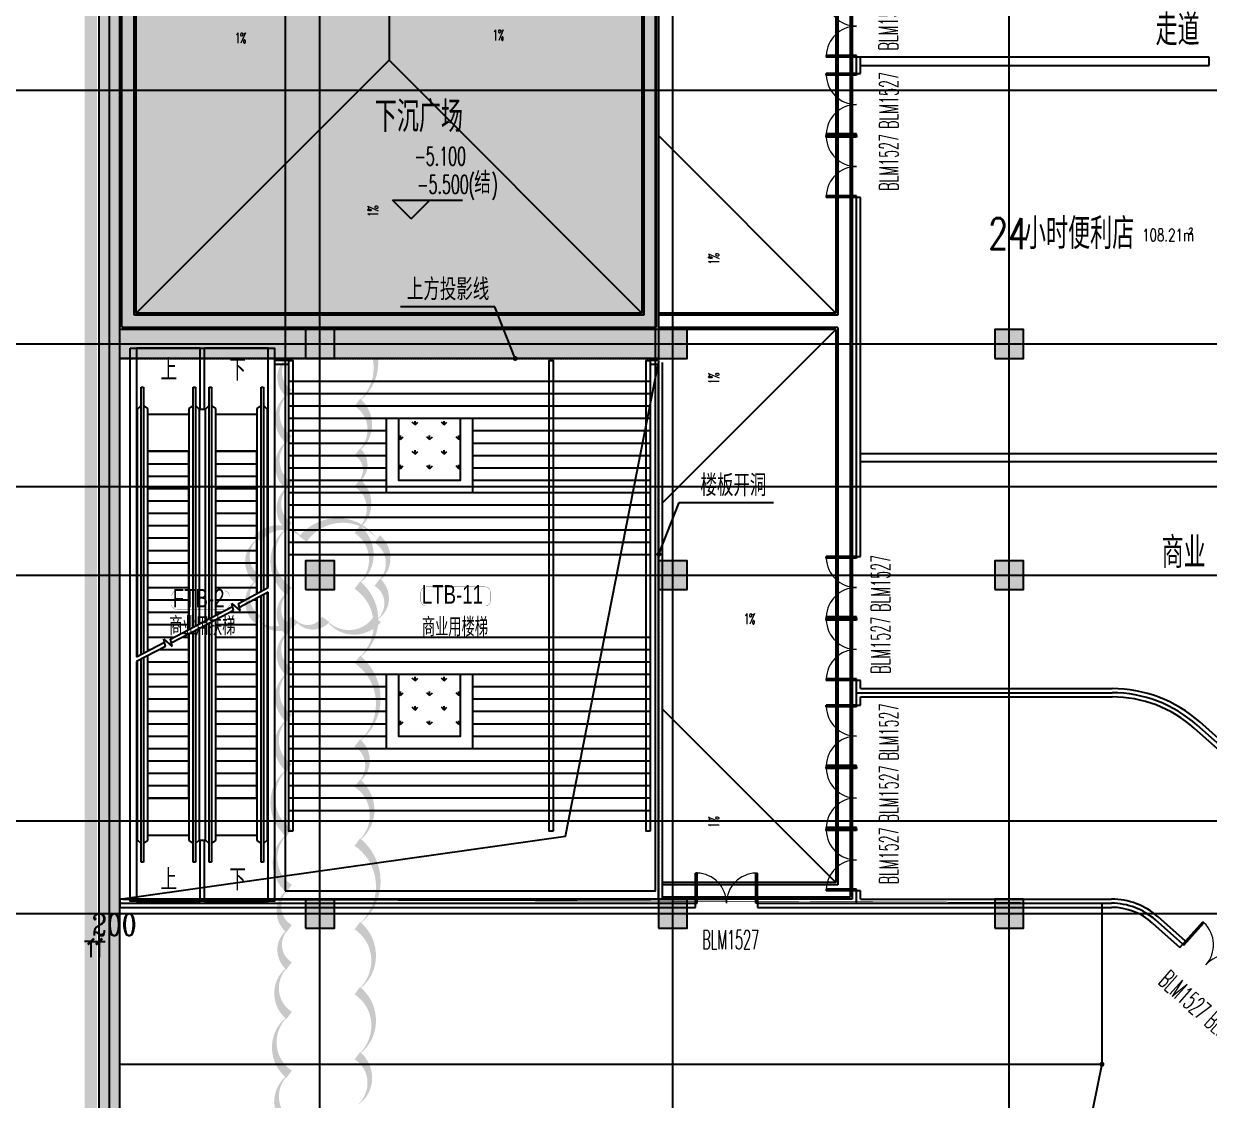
# Model space of a CAD drawing. Extents: x -12047294 to -5625356, y -1456591 to -622873.
# Drawn here: x -6088164 to -6059436, y -728247 to -702164 of the extents above; entities that cross this region are included whole.
import ezdxf
from ezdxf.xclip import XClip

# ---------------------------------------------------------------- set-up
doc = ezdxf.new("R2010")
doc.units = 0
doc.header["$LTSCALE"] = 10
doc.header["$MEASUREMENT"] = 0
doc.header["$XCLIPFRAME"] = 2
for name, pattern in [('__DASH', [0.35, 0.25, -0.1]), ('DASH', [0.35, 0.25, -0.1]), ('DASHDOT', [1, 0.5, -0.25, 0, -0.25]), ('DOTE', [2.4200000000000004, 2, -0.2, 0.02, -0.2])]:
    doc.linetypes.add(name, pattern=pattern)
for name, color, linetype in [('A-COLUMN', 10, 'Continuous'), ('A-DIM1', 104, 'Continuous'), ('A-DIMELVE', 3, 'Continuous'), ('A-DIMLEAD', 130, 'Continuous'), ('A-DOORWIN', 151, 'Continuous'), ('A-Hatch-降板', 251, 'Continuous'), ('A-LINE', 4, 'Continuous'), ('A-STAIRS', 150, 'Continuous'), ('A-stru-conc', 1, 'Continuous'), ('A-TEXTDOOR', 181, 'Continuous'), ('A-TextNum', 211, 'Continuous'), ('A-TextRoom', 7, 'Continuous'), ('A-TEXTROOM-AREA', 33, 'Continuous'), ('A-TEXTROOM-报建', 210, 'Continuous'), ('A-TK', 7, 'Continuous'), ('A-WALL', 2, 'Continuous'), ('A-降板', 8, 'Continuous'), ('A-集水井', 191, 'Continuous'), ('A用地红线', 10, 'Continuous'), ('CURTWALL', 4, 'Continuous'), ('DIM_SYMB', 3, 'Continuous'), ('DOTE', 9, 'DOTE'), ('la-m-种植-草-填充', 108, 'Continuous'), ('PUB_HATCH', 252, 'Continuous'), ('PUB_TEXT', 7, 'Continuous'), ('STAIR', 5, 'Continuous')]:
    doc.layers.add(name, color=color, linetype=linetype)
doc.layers.add('A-本次修改', color=6, linetype='Continuous', plot=False)
doc.styles.add('_TCH_DIM', font='tjromans.shx', dxfattribs={"width": 0.8, "bigfont": 'tjhztxt.shx'})
doc.styles.add('_TCH_SPACE', font='tjromans.shx', dxfattribs={"height": 5, "bigfont": 'tjhztxt.shx'})
doc.styles.add('_TCH_WINDOW', font='tjromans.shx', dxfattribs={"width": 0.7, "height": 3.5, "bigfont": 'tjhztxt.shx'})
doc.styles.add('DIM_FONT', font='romanc.shx', dxfattribs={"width": 0.8, "bigfont": 'hztxt.shx'})
doc.styles.add('房间功能', font='tjromand.shx', dxfattribs={"width": 0.75, "bigfont": 'tjhts.shx'})
doc.styles.add('注解汉字', font='tjromans.shx', dxfattribs={"width": 0.75, "bigfont": 'tjhztxt.shx'})
doc.dimstyles.new('_TCH_ARCH&&150', dxfattribs={"dimscale": 1.5, "dimtxt": 350, "dimasz": 100, "dimexe": 250, "dimexo": 50, "dimgap": 100, "dimtad": 1, "dimdec": 0, "dimzin": 0, "dimdsep": 46, "dimtxsty": 'DIM_FONT', "dimblk": 'ARCHTICK', "dimcen": 0.09, "dimclrt": 7, "dimazin": 2, "dimtfac": 1, "dimtdec": 0, "dimtix": 1, "dimtmove": 2, "dimatfit": 3, "dimfxl": 10.5, "dimfxlon": 1, "dimtolj": 1, "dimtzin": 0, "dimarcsym": 0})

# ---------------------------------------------------------------- blocks, each defined once
blk = doc.blocks.new('fdsfasd4#$$$')
at = {"layer": 'PUB_HATCH'}
blk.add_hatch(color=256, dxfattribs=at).paths.add_polyline_path([(10115557.06041041, -2149009.000642065), (10116057.06041041, -2149009.000482576), (10116057.04392234, -2096708.912517304), (10115557.04376287, -2096208.912457585)])
at = {"layer": 'A-COLUMN'}
for p, q in [((10115557.06041041, -2149009.000642065), (10115557.04376287, -2096208.912457585)), ((10116057.06041041, -2149009.000482576), (10116057.04392234, -2096708.912517304))]:
    blk.add_line(p, q, dxfattribs=at)
blk = doc.blocks.new('A$C411560B3')
at = {"layer": 'la-m-种植-草-填充'}
h = blk.add_hatch(dxfattribs=at)
h.set_pattern_fill('GRASS', color=256, scale=499.9999999999998, angle=14.46969607888406)
h.set_pattern_definition([(90, (-144995.1926163509, 101641.1704579666), (-353.5533904999999, 353.5533905), [93.75, -613.3567814999999]), (45.00000000000002, (-144995.1926163509, 101641.1704579666), (-353.5533905932737, 353.5533905932738), [93.74999999999987, -406.2499999999995]), (134.9999999999999, (-144995.1926163509, 101641.1704579666), (-353.5533905932738, -353.5533905932737), [93.74999999999993, -406.2499999999996])])
h.paths.add_polyline_path([(-22544.67340053618, 11650.14684354514), (-22544.67340056598, 10150.14684353024), (-21044.67340055108, 10150.14684353769), (-21044.67340053618, 11650.14684354514)])
h = blk.add_hatch(dxfattribs=at)
h.set_pattern_fill('GRASS', color=256, scale=499.9999999999998, angle=14.46969607888406)
h.set_pattern_definition([(90, (-144995.1926163286, 95441.17045796663), (-353.5533904999999, 353.5533905), [93.75, -613.3567814999999]), (45.00000000000002, (-144995.1926163286, 95441.17045796663), (-353.5533905932737, 353.5533905932738), [93.74999999999987, -406.2499999999995]), (134.9999999999999, (-144995.1926163286, 95441.17045796663), (-353.5533905932738, -353.5533905932737), [93.74999999999993, -406.2499999999996])])
h.paths.add_polyline_path([(-22544.67340053618, 5450.146843530237), (-22544.67340052873, 3950.146843530238), (-21044.67340050638, 3950.14684356004), (-21044.67340052128, 5450.146843530237)])
at = {"layer": 'A-LINE'}
for points in [[(-25104.00000002142, 1650.1468435243), (-25203.99999999907, 1650.146843531751), (-25204.00000002142, 13050.14684353175), (-25104.00000003632, 13050.14684353175)], [(-18794.673400186, 1650.146843530238), (-18894.67340019345, 1650.146843522787), (-18894.6734002009, 13050.14684356004), (-18794.6734001711, 13050.14684352278)], [(-16444.67605517804, 1650.146843530587), (-16544.67605518549, 1650.146843523136), (-16544.67605519295, 13050.14684356039), (-16444.67605516314, 13050.14684352313)]]:
    blk.add_lwpolyline(points, close=True, dxfattribs=at)
for points in [[(-22844.67340056598, 11650.14684352279), (-22844.67340052873, 9850.146843537688), (-20744.67340050638, 9850.14684354514), (-20744.67340051383, 11650.14684356004)], [(-22544.67340053618, 11650.14684354514), (-22544.67340055108, 10150.14684353024), (-21044.67340055108, 10150.14684353769), (-21044.67340053618, 11650.14684354514)], [(-22844.67340052128, 5450.146843530237), (-22844.67340052128, 3650.146843522787), (-20744.67340046913, 3650.146843552589), (-20744.67340048403, 5450.146843545138)], [(-22544.67340048403, 5450.146843530237), (-22544.67340052128, 3950.146843530238), (-21044.67340050638, 3950.14684356004), (-21044.67340051383, 5450.146843522787)]]:
    blk.add_lwpolyline(points, dxfattribs=at)
at = {"layer": 'A-STAIRS'}
for p, q in [((-25204.00000001397, 12550.14684353175, 200.0000000000001), (-16444.67605522275, 12550.14684353024)), ((-25204.00000003632, 12250.1468435243, 200.0000000000001), (-16444.67605517804, 12250.14684355259)), ((-25203.99999996927, 11950.14684353175, 200.0000000000001), (-16444.67605517804, 11950.14684353768)), ((-25204.00000003632, 11650.14684353175, 200.0000000000001), (-16444.6760551855, 11650.14684353024)), ((-25204.00000003632, 11350.14684353175, 200.0000000000001), (-22844.67340057343, 11350.14684353023)), ((-20744.67340050638, 11350.14684356749), (-16444.67605517804, 11350.14684353023)), ((-25204.00000000652, 11050.14684354665, 200.0000000000001), (-22844.67340052128, 11050.14684353023)), ((-20744.67340055108, 11050.14684353023), (-16444.6760552153, 11050.14684353023)), ((-25203.99999999162, 10750.14684353175, 200.0000000000001), (-22844.67340052128, 10750.14684353769)), ((-20744.67340049893, 10750.14684352278), (-16444.67605517804, 10750.14684353023)), ((-25203.99999998417, 10450.14684354665, 200.0000000000001), (-22844.67340052128, 10450.14684353024)), ((-20744.67340052873, 10450.14684356004), (-16444.67605520785, 10450.14684356004)), ((-25204.00000003632, 10150.14684354665, 200.0000000000001), (-22844.67340055853, 10150.14684352278)), ((-20744.67340049893, 10150.14684353024), (-16444.6760552153, 10150.14684353024)), ((-25204.00000003632, 9850.1468435243, 200.0000000000001), (-16444.67605516314, 9850.146843522789)), ((-25203.99999999162, 9550.146843531751, 200.0000000000001), (-16444.6760552153, 9550.14684354514)), ((-25203.99999999907, 9250.146843561552, 200.0000000000001), (-16444.6760552004, 9250.146843537688)), ((-25204.00000002142, 8950.1468435243, 200.0000000000001), (-16444.6760552004, 8950.14684353024)), ((-25204.00000003632, 8650.146843531751, 200.0000000000001), (-16444.67605519295, 8650.14684356004)), ((-25204.00000002142, 8350.146843531751, 200.0000000000001), (-16444.67605517804, 8350.146843537688)), ((-25203.99999999162, 6350.146843554103, 200.0000000000001), (-16444.67605519295, 6350.14684355259)), ((-25204.00000003632, 6050.1468435243, 200.0000000000001), (-16444.6760552153, 6050.146843530238)), ((-25203.99999999162, 5750.14684353175, 200.0000000000001), (-16444.67605517059, 5750.146843545138)), ((-25203.99999999162, 5450.146843531751, 200.0000000000001), (-16444.67605517804, 5450.146843552589)), ((-25204.00000002142, 5150.1468435243, 200.0000000000001), (-22844.67340053618, 5150.146843530237)), ((-20744.67340046913, 5150.146843530237), (-16444.67605520785, 5150.146843530237)), ((-25203.99999999162, 4850.146843531751, 200.0000000000001), (-22844.67340048403, 4850.146843522787)), ((-20744.67340050638, 4850.146843522787), (-16444.67605520785, 4850.146843552589)), ((-25204.00000002142, 4550.146843531751, 200.0000000000001), (-22844.67340050638, 4550.146843545138)), ((-20744.67340047657, 4550.146843545138), (-16444.6760552153, 4550.146843545138)), ((-25203.99999998417, 4250.146843524301, 200.0000000000001), (-22844.67340053618, 4250.146843530237)), ((-20744.67340049148, 4250.146843530237), (-16444.67605517059, 4250.146843530237)), ((-25203.99999998417, 3950.146843531751, 200.0000000000001), (-22844.67340050638, 3950.146843522787)), ((-20744.67340050638, 3950.146843530238), (-16444.67605519295, 3950.146843530238)), ((-25204.00000002142, 3650.146843546652, 200.0000000000001), (-16444.67605517059, 3650.14684356004)), ((-25203.99999999162, 3350.146843531752, 200.0000000000001), (-16444.6760552004, 3350.146843522787)), ((-25204.00000002142, 3050.146843524301, 200.0000000000001), (-16444.6760552153, 3050.146843530238)), ((-25203.99999999162, 2750.146843554103, 200.0000000000001), (-16444.67605517059, 2750.146843545139)), ((-25203.99999998417, 2450.146843524301, 200.0000000000001), (-16444.67605520785, 2450.146843530238)), ((-25204.00000002142, 2150.1468435243, 200.0000000000001), (-16444.67605520785, 2150.146843530238))]:
    blk.add_line(p, q, dxfattribs=at)
at = {"layer": 'STAIR'}
for p, q in [((-25204.00000001397, 12550.14684353175, 200.0000000000001), (-16444.67605516314, 12550.14684353024)), ((-25104.00000003632, 12250.14684353175, 200.0000000000001), (-16444.67605517059, 12250.14684356004)), ((-25104.00000001397, 11950.1468435541, 200.0000000000001), (-16444.67605517804, 11950.14684353768)), ((-25103.99999999907, 11650.1468435243, 200.0000000000001), (-16444.67605515569, 11650.14684353024)), ((-25104.00000003632, 9850.1468435243, 200.0000000000001), (-16444.67605517059, 9850.14684354514)), ((-25103.99999999162, 9550.146843531751, 200.0000000000001), (-16444.6760552004, 9550.14684354514)), ((-25104.00000002887, 9250.146843539202, 200.0000000000001), (-16444.6760552004, 9250.146843537688)), ((-25104.00000002142, 8950.146843531751, 200.0000000000001), (-16444.6760552004, 8950.14684353024)), ((-25103.99999998417, 8650.146843561553, 200.0000000000001), (-16444.67605517804, 8650.14684355259)), ((-25104.00000002142, 8350.14684354665, 200.0000000000001), (-16444.67605515569, 8350.146843545139))]:
    blk.add_line(p, q, dxfattribs=at)
blk = doc.blocks.new('aDASd$#%$656')
at = {"layer": 'DIM_SYMB'}
for points in [[(-6084660.147302351, -716856.5746948741, 0, 0, 0), (-6084660.147302351, -711417.9332680905, 120, 0, 0), (-6084660.147302351, -710967.9332680905, 0, 0, 0)], [(-6083012.14730235, -710967.9332680905, 0, 0, 0), (-6083012.14730235, -715540.2918413068, 120, 0, 0), (-6083012.14730235, -715990.2918413068, 0, 0, 0)], [(-6083012.14730235, -716590.2918413068, 0, 0, 0), (-6083012.14730235, -722028.9332680904, 120, 0, 0), (-6083012.14730235, -722478.9332680904, 0, 0, 0)], [(-6084660.147302351, -722478.9332680904, 0, 0, 0), (-6084660.147302351, -717906.5746948738, 120, 0, 0), (-6084660.147302351, -717456.5746948741, 0, 0, 0)]]:
    blk.add_lwpolyline(points, format="xyseb", dxfattribs=at)
at = {"layer": 'STAIR'}
for p, q in [((-6083886.147302351, -710023.4332680905), (-6085434.14730235, -710023.4332680905)), ((-6085434.14730235, -710023.4332680905), (-6085434.147302355, -717506.9462042294)), ((-6083886.147302351, -711503.9332680905), (-6083886.147302351, -710023.4332680905)), ((-6082238.147302351, -710023.4332680905), (-6083786.14730235, -710023.4332680905)), ((-6083786.14730235, -711503.9332680905), (-6083786.14730235, -710023.4332680905)), ((-6082238.147302357, -715826.9462035395), (-6082238.147302351, -710023.4332680905)), ((-6085319.147302377, -717446.4956410239), (-6085319.14730235, -710967.9332680905)), ((-6085319.14730235, -710967.9332680905), (-6085259.14730235, -710967.9332680905)), ((-6085259.14730235, -710967.9332680905), (-6085259.147302377, -717414.9562167369)), ((-6084061.14730235, -710967.9332680905), (-6084001.14730235, -710967.9332680905)), ((-6084061.147302376, -716785.2190452991), (-6084061.14730235, -710967.9332680905)), ((-6084001.14730235, -710967.9332680905), (-6084001.147302376, -716753.6796210164)), ((-6083671.147302334, -716580.212787698), (-6083671.14730235, -710967.9332680905)), ((-6083671.14730235, -710967.9332680905), (-6083611.14730235, -710967.9332680905)), ((-6083611.14730235, -710967.9332680905), (-6083611.147302335, -716548.6733634217)), ((-6082413.147302349, -710967.9332680905), (-6082353.14730235, -710967.9332680905)), ((-6082413.147302332, -715918.9361910577), (-6082413.147302349, -710967.9332680905)), ((-6082353.14730235, -710967.9332680905), (-6082353.147302334, -715887.396766762)), ((-6085405.14730235, -711503.9332680905), (-6085319.14730235, -711417.9332680905)), ((-6085405.147302325, -717491.7021491406), (-6085405.14730235, -711503.9332680905)), ((-6085160.14730235, -711490.6832680905), (-6085259.14730235, -711417.9332680905)), ((-6085160.147302353, -717362.9161666508), (-6085160.14730235, -711490.6832680905)), ((-6084061.14730235, -711417.9332680905), (-6084160.14730235, -711490.6832680905)), ((-6084160.14730235, -711490.6832680905), (-6084160.147302353, -716837.2590953531)), ((-6084001.14730235, -711417.9332680905), (-6083915.14730235, -711503.9332680905)), ((-6083915.14730235, -711503.9332680905), (-6083915.147302325, -716708.4731128507)), ((-6083915.14730235, -711503.9332680905), (-6083757.14730235, -711503.9332680905)), ((-6083757.14730235, -711503.9332680905), (-6083671.14730235, -711417.9332680905)), ((-6083757.147302371, -716625.4192958468), (-6083757.14730235, -711503.9332680905)), ((-6083512.14730235, -711490.6832680905), (-6083611.14730235, -711417.9332680905)), ((-6083512.147302353, -716496.6333133755), (-6083512.14730235, -711490.6832680905)), ((-6082413.147302349, -711417.9332680905), (-6082512.14730235, -711490.6832680905)), ((-6082512.14730235, -711490.6832680905), (-6082512.147302353, -715970.9762411556)), ((-6082353.14730235, -711417.9332680905), (-6082267.14730235, -711503.9332680905)), ((-6082267.14730235, -711503.9332680905), (-6082267.147302322, -715842.1902585998)), ((-6085160.14730235, -711623.4332680904), (-6084160.14730235, -711623.4332680904)), ((-6083512.14730235, -711623.4332680904), (-6082512.14730235, -711623.4332680904)), ((-6085160.147302362, -717362.9161666558), (-6085160.14730235, -712523.4332680905)), ((-6085160.14730235, -712523.4332680905), (-6084160.14730235, -712523.4332680905)), ((-6084160.14730235, -712523.4332680905), (-6085160.14730235, -712523.4332680905)), ((-6084160.147302362, -716837.259095358), (-6084160.14730235, -712523.4332680905)), ((-6083512.147302362, -716496.6333133809), (-6083512.14730235, -712523.4332680905)), ((-6083512.14730235, -712523.4332680905), (-6082512.14730235, -712523.4332680905)), ((-6082512.14730235, -712523.4332680905), (-6083512.14730235, -712523.4332680905)), ((-6082512.147302362, -715970.9762411608), (-6082512.14730235, -712523.4332680905)), ((-6085160.14730235, -712823.4332680905), (-6084160.14730235, -712823.4332680905)), ((-6083512.14730235, -712823.4332680905), (-6082512.14730235, -712823.4332680905)), ((-6085160.14730235, -713123.4332680905), (-6084160.14730235, -713123.4332680905)), ((-6083512.14730235, -713123.4332680905), (-6082512.14730235, -713123.4332680905)), ((-6085160.14730235, -713423.4332680905), (-6084160.14730235, -713423.4332680905)), ((-6083512.14730235, -713423.4332680905), (-6082512.14730235, -713423.4332680905)), ((-6085160.14730235, -713723.4332680905), (-6084160.14730235, -713723.4332680905)), ((-6083512.14730235, -713723.4332680905), (-6082512.14730235, -713723.4332680905)), ((-6085160.14730235, -714023.4332680905), (-6084160.14730235, -714023.4332680905)), ((-6083512.14730235, -714023.4332680905), (-6082512.14730235, -714023.4332680905)), ((-6085160.14730235, -714323.4332680904), (-6084160.14730235, -714323.4332680904)), ((-6083512.14730235, -714323.4332680904), (-6082512.14730235, -714323.4332680904)), ((-6085160.14730235, -714623.4332680904), (-6084160.14730235, -714623.4332680904)), ((-6083512.14730235, -714623.4332680904), (-6082512.14730235, -714623.4332680904)), ((-6085160.14730235, -714923.4332680905), (-6084160.14730235, -714923.4332680905)), ((-6083512.14730235, -714923.4332680905), (-6082512.14730235, -714923.4332680905)), ((-6085160.14730235, -715223.4332680905), (-6084160.14730235, -715223.4332680905)), ((-6083512.14730235, -715223.4332680905), (-6082512.14730235, -715223.4332680905)), ((-6085160.14730235, -715523.4332680905), (-6084160.14730235, -715523.4332680905)), ((-6083512.14730235, -715523.4332680905), (-6082512.14730235, -715523.4332680905)), ((-6085160.14730235, -715823.4332680905), (-6084160.14730235, -715823.4332680905)), ((-6083512.14730235, -715823.4332680905), (-6082512.14730235, -715823.4332680905)), ((-6082961.697035601, -716207.2852378957), (-6082238.147302362, -715826.9462039664)), ((-6085160.14730235, -716123.4332680905), (-6084160.14730235, -716123.4332680905)), ((-6083512.14730235, -716123.4332680905), (-6082802.178646263, -716123.4332680663)), ((-6082238.147302362, -715939.9203317979), (-6082938.885805893, -716308.2684812383)), ((-6082587.258817326, -716123.4332680663), (-6082512.14730235, -716123.4332680905)), ((-6082512.14730235, -720923.4332680905), (-6082512.147302362, -716083.9503690968)), ((-6082512.147302353, -716083.950369092), (-6082512.14730235, -721956.1832680905)), ((-6082413.147302349, -722478.9332680904), (-6082413.147302332, -716031.910319034)), ((-6082353.147302334, -716000.3708947623), (-6082353.14730235, -722478.9332680904)), ((-6082267.147302322, -715955.1643866342), (-6082267.14730235, -721942.9332680905)), ((-6082238.147302351, -723423.4332680905), (-6082238.147302357, -715939.9203315863)), ((-6085160.14730235, -716423.4332680905), (-6084160.14730235, -716423.4332680905)), ((-6083786.147302303, -716640.6633505226), (-6083103.073305308, -716281.6006738001)), ((-6083080.262075595, -716382.583917159), (-6083786.147302303, -716753.6374785559)), ((-6083512.14730235, -716423.4332680905), (-6083372.892930425, -716423.4332680663)), ((-6083157.973102492, -716423.4332680663), (-6082512.14730235, -716423.4332680905)), ((-6083080.262075595, -716382.583917159), (-6083119.57758372, -716208.5377304332)), ((-6083119.57758372, -716208.5377304332), (-6082920.545580718, -716389.4589961222)), ((-6082920.545580718, -716389.4589961222), (-6082961.697035601, -716207.2852378957)), ((-6085160.14730235, -716723.4332680905), (-6084160.14730235, -716723.4332680905)), ((-6084609.697036494, -717073.5680918144), (-6083886.147302362, -716693.2290575745)), ((-6083886.147302362, -716693.2290575745), (-6083786.147302303, -716640.6633505226)), ((-6083786.147302303, -716753.6374785559), (-6083886.147302361, -716806.2031855789)), ((-6083757.14730235, -721942.9332680905), (-6083757.14730237, -716738.3934235558)), ((-6083671.14730235, -722478.9332680904), (-6083671.147302334, -716693.1869153496)), ((-6083611.147302335, -716661.6474910331), (-6083611.14730235, -722478.9332680904)), ((-6083512.14730235, -720923.4332680905), (-6083512.147302362, -716609.6074409264)), ((-6083512.14730235, -721956.1832680905), (-6083512.147302353, -716609.6074409207)), ((-6083512.14730235, -716723.4332680905), (-6082512.14730235, -716723.4332680905)), ((-6085160.14730235, -717023.4332680905), (-6084514.321502322, -717023.4332680664)), ((-6083886.147302361, -716806.2031855789), (-6084586.885806693, -717174.5513355776)), ((-6084299.401674232, -717023.4332680664), (-6084160.14730235, -717023.4332680905)), ((-6084160.14730235, -720923.4332680905), (-6084160.147302362, -716950.23322277)), ((-6084160.147302354, -716950.2332227648), (-6084160.14730235, -721956.1832680905)), ((-6084061.14730235, -722478.9332680904), (-6084061.147302376, -716898.1931727092)), ((-6084001.147302377, -716866.6537484257), (-6084001.14730235, -722478.9332680904)), ((-6083915.147302325, -716821.4472402586), (-6083915.14730235, -721942.9332680905)), ((-6083512.14730235, -717023.4332680905), (-6082512.14730235, -717023.4332680905)), ((-6085434.147302362, -717506.94620412), (-6084751.073301728, -717147.8835253633)), ((-6084728.262071923, -717248.8667691292), (-6085434.147302362, -717619.9203321531)), ((-6085160.14730235, -717323.4332680905), (-6085085.035788156, -717323.4332680664)), ((-6084870.115958348, -717323.4332680664), (-6084160.14730235, -717323.4332680905)), ((-6084728.262071923, -717248.8667691292), (-6084767.57758372, -717074.8205839999)), ((-6084767.57758372, -717074.8205839999), (-6084568.545580719, -717255.741849689)), ((-6084568.545580719, -717255.741849689), (-6084609.697036494, -717073.5680918144)), ((-6083512.14730235, -717323.4332680905), (-6082512.14730235, -717323.4332680905)), ((-6085405.14730235, -721942.9332680905), (-6085405.147302324, -717604.676277484)), ((-6085319.14730235, -722478.9332680904), (-6085319.147302376, -717559.4697693653)), ((-6085259.147302377, -717527.9303450771), (-6085259.14730235, -722478.9332680904)), ((-6085160.14730235, -720923.4332680905), (-6085160.147302362, -717475.8902949941)), ((-6085160.14730235, -721956.1832680905), (-6085160.147302353, -717475.8902949893)), ((-6085434.147302355, -717619.9203325727), (-6085434.14730235, -723423.4332680905)), ((-6085160.14730235, -717623.4332680905), (-6084160.14730235, -717623.4332680905)), ((-6083512.14730235, -717623.4332680905), (-6082512.14730235, -717623.4332680905)), ((-6085160.14730235, -717923.4332680905), (-6084160.14730235, -717923.4332680905)), ((-6083512.14730235, -717923.4332680905), (-6082512.14730235, -717923.4332680905)), ((-6085160.14730235, -718223.4332680904), (-6084160.14730235, -718223.4332680904)), ((-6083512.14730235, -718223.4332680904), (-6082512.14730235, -718223.4332680904)), ((-6085160.14730235, -718523.4332680904), (-6084160.14730235, -718523.4332680904)), ((-6083512.14730235, -718523.4332680904), (-6082512.14730235, -718523.4332680904)), ((-6085160.14730235, -718823.4332680904), (-6084160.14730235, -718823.4332680904)), ((-6083512.14730235, -718823.4332680904), (-6082512.14730235, -718823.4332680904)), ((-6085160.14730235, -719123.4332680904), (-6084160.14730235, -719123.4332680904)), ((-6083512.14730235, -719123.4332680904), (-6082512.14730235, -719123.4332680904)), ((-6085160.14730235, -719423.4332680904), (-6084160.14730235, -719423.4332680904)), ((-6083512.14730235, -719423.4332680904), (-6082512.14730235, -719423.4332680904)), ((-6085160.14730235, -719723.4332680905), (-6084160.14730235, -719723.4332680905)), ((-6083512.14730235, -719723.4332680905), (-6082512.14730235, -719723.4332680905)), ((-6085160.14730235, -720023.4332680905), (-6084160.14730235, -720023.4332680905)), ((-6083512.14730235, -720023.4332680905), (-6082512.14730235, -720023.4332680905)), ((-6085160.14730235, -720323.4332680905), (-6084160.14730235, -720323.4332680905)), ((-6083512.14730235, -720323.4332680905), (-6082512.14730235, -720323.4332680905)), ((-6085160.14730235, -720623.4332680905), (-6084160.14730235, -720623.4332680905)), ((-6083512.14730235, -720623.4332680905), (-6082512.14730235, -720623.4332680905)), ((-6085160.14730235, -720923.4332680905), (-6084160.14730235, -720923.4332680905)), ((-6084160.14730235, -720923.4332680905), (-6085160.14730235, -720923.4332680905)), ((-6083512.14730235, -720923.4332680905), (-6082512.14730235, -720923.4332680905)), ((-6082512.14730235, -720923.4332680905), (-6083512.14730235, -720923.4332680905)), ((-6085160.14730235, -721823.4332680904), (-6084160.14730235, -721823.4332680904)), ((-6083512.14730235, -721823.4332680904), (-6082512.14730235, -721823.4332680904)), ((-6085319.14730235, -722028.9332680904), (-6085405.14730235, -721942.9332680905)), ((-6085259.14730235, -722028.9332680904), (-6085160.14730235, -721956.1832680905)), ((-6084160.14730235, -721956.1832680905), (-6084061.14730235, -722028.9332680904)), ((-6083915.14730235, -721942.9332680905), (-6084001.14730235, -722028.9332680904)), ((-6083915.14730235, -721942.9332680905), (-6083757.14730235, -721942.9332680905)), ((-6083886.147302351, -723423.4332680905), (-6083886.147302351, -721942.9332680905)), ((-6083786.14730235, -723423.4332680905), (-6083786.14730235, -721942.9332680905)), ((-6083671.14730235, -722028.9332680904), (-6083757.14730235, -721942.9332680905)), ((-6083611.14730235, -722028.9332680904), (-6083512.14730235, -721956.1832680905)), ((-6082512.14730235, -721956.1832680905), (-6082413.147302349, -722028.9332680904)), ((-6082267.14730235, -721942.9332680905), (-6082353.14730235, -722028.9332680904)), ((-6085259.14730235, -722478.9332680904), (-6085319.14730235, -722478.9332680904)), ((-6084001.14730235, -722478.9332680904), (-6084061.14730235, -722478.9332680904)), ((-6083611.14730235, -722478.9332680904), (-6083671.14730235, -722478.9332680904)), ((-6082353.14730235, -722478.9332680904), (-6082413.147302349, -722478.9332680904)), ((-6085434.14730235, -723423.4332680905), (-6083886.147302351, -723423.4332680905)), ((-6083786.14730235, -723423.4332680905), (-6082238.147302351, -723423.4332680905))]:
    blk.add_line(p, q, dxfattribs=at)
blk.add_lwpolyline([(-6085586.14730235, -710023.4332680905), (-6082086.14730235, -710023.4332680905), (-6082086.14730235, -723423.4332680905), (-6085586.14730235, -723423.4332680905)], close=True, dxfattribs=at)
at = {"layer": 'PUB_TEXT', "style": '_TCH_DIM', "width": 0.8}
for s, p in [('上', (-6084846.99769605, -710810.5906107477)), ('下', (-6083182.46226298, -710810.4332680905)), ('上', (-6084846.99769605, -723161.4332680905)), ('下', (-6083182.46226298, -723161.2759254331))]:
    blk.add_text(s, height=525, dxfattribs=at).set_placement(p)
blk = doc.blocks.new('ASDQ4354665@#@#4')
at = {"layer": 'A-Hatch-降板', "linetype": '__DASH', "ltscale": 2}
h = blk.add_hatch(color=256, dxfattribs=at)
h.dxf.hatch_style = 1
h.paths.add_polyline_path([(-6085836.144676438, -688173.4332694911), (-6072786.147301422, -688173.4332699453), (-6072786.147303284, -710273.4332690964), (-6085836.144672884, -710273.4332680897)])
at = {"layer": 'A-降板', "color": 0}
blk.add_lwpolyline([(-6085836.144676438, -688173.4332694911), (-6072786.147301411, -688173.4332685183), (-6072786.147303274, -710273.4332676694), (-6085836.144672884, -710273.4332680897)], close=True, dxfattribs=at)
blk = doc.blocks.new('fdfADQW#@Q$#$#434')
at = {"layer": 'A-集水井', "linetype": 'DASH'}
for p, q in [((-166133.5279082861, -65199.97733783197, 100), (-166133.5279086083, -100299.9773344975, 100)), ((-166433.5279082907, -65499.97733774048, 100), (-166433.5279084779, -86199.97733447759, 100)), ((-166433.5279084779, -86199.97733447759, 100), (-170783.5279090991, -86199.97733447804, 100)), ((-166433.5279084807, -86499.9773344776, 100), (-170783.5279091243, -86499.97733447807, 100)), ((-166433.5279084807, -86499.9773344776, 100), (-166433.5279086036, -99999.97733449748, 100)), ((-166433.5279086036, -99999.97733449748, 100), (-170683.527908273, -99999.97733449796, 100)), ((-166133.5279086083, -100299.9773344975, 100), (-170683.527908273, -100299.977334498, 100))]:
    blk.add_line(p, q, dxfattribs=at)
at = {"layer": 'A-集水井'}
for p, q in [((-166083.5279082851, -65149.97733784722, 100), (-166083.5279086092, -100349.9773344975, 100)), ((-166483.5279082917, -65549.97733772523, 100), (-166483.527908476, -86149.9773344776, 100)), ((-166483.527908476, -86149.9773344776, 100), (-170783.5279090954, -86149.97733447807, 100)), ((-166483.5279084807, -86549.97733447759, 100), (-170783.5279082591, -86549.97733447804, 100)), ((-166483.5279084807, -86549.97733447759, 100), (-166483.5279086027, -99949.9773344975, 100)), ((-166483.5279086027, -99949.9773344975, 100), (-170683.527908273, -99949.97733449796, 100)), ((-166083.5279086092, -100349.9773344975, 100), (-170683.527908273, -100349.9773344979, 100))]:
    blk.add_line(p, q, dxfattribs=at)
at = {"layer": 'A-集水井', "linetype": 'Continuous'}
for p, q in [((-177308.8952046642, -71675.35104875393, 100.0000000079453), (-177308.8952047154, -80024.60362118576, 100)), ((-177308.8952047154, -80024.60362118576, 100), (-183434.2624999517, -86149.97733447072, 100)), ((-177308.8952047154, -80024.60362118576, 100), (-171183.5279094791, -86149.97733447072, 100)), ((-170783.5279087331, -81849.97282875898, 100), (-166483.527908476, -86149.9773344776, 100)), ((-170683.5279082693, -90749.98173482764), (-166483.5279086027, -86549.97733447747)), ((-170683.5279082693, -95749.97293414734), (-166483.5279086027, -99949.9773344975))]:
    blk.add_line(p, q, dxfattribs=at)
at = {"layer": 'A-集水井', "elevation": 100.0000000079453}
for points in [[(-183834.2625011252, -65149.9773357939), (-170783.5279094502, -65149.97733545872), (-170783.5279094791, -86549.97733447062), (-183834.2624999303, -86549.97733447782)], [(-183434.2625011029, -65549.97733578352), (-171183.5279094502, -65549.97733546897), (-171183.5279094791, -86149.97733447072), (-183434.2624999517, -86149.97733447769)]]:
    blk.add_lwpolyline(points, close=True, dxfattribs=at)
at = {"layer": 'A-集水井', "linetype": 'DASH', "elevation": 100.0000000079453}
for points in [[(-183784.2625011224, -65199.9773357925), (-170833.5279094502, -65199.97733546001), (-170833.5279094791, -86499.97733447059), (-183784.2624999331, -86499.97733447782)], [(-183484.2625011057, -65499.97733578482), (-171133.5279094502, -65499.97733546769), (-171133.5279094791, -86199.9773344707), (-183484.262499949, -86199.97733447772)]]:
    blk.add_lwpolyline(points, close=True, dxfattribs=at)
at = {"layer": 'A-集水井', "linetype": 'Continuous'}
for points in [[(-180759.4289435372, -79703.11079851585, 0, 0, 0), (-181214.7854852611, -79703.11079851585, 80.00000000000001, 0, 0), (-181514.7854852611, -79703.11079851585, 0, 0, 0)], [(-174881.796740368, -79633.61079851585, 0, 0, 0), (-174426.4401986441, -79633.61079851585, 80.00000000000001, 0, 0), (-174126.4401986441, -79633.61079851585, 0, 0, 0)], [(-177478.8952047154, -83535.68752467597, 0, 0, 0), (-177478.8952047154, -83991.04406639992, 80.00000000000001, 0, 0), (-177478.8952047154, -84291.04406639992, 0, 0, 0)], [(-169220.5336823761, -85252.08957234178, 0, 0, 0), (-169220.5336823761, -84796.73303061782, 80.00000000000001, 0, 0), (-169220.5336823761, -84496.73303061782, 0, 0, 0)], [(-169220.5336823761, -88146.58957234176, 0, 0, 0), (-169220.5336823761, -87691.23303061782, 80.00000000000001, 0, 0), (-169220.5336823761, -87391.23303061782, 0, 0, 0)], [(-168988.559364941, -93778.11079852737, 0, 0, 0), (-168533.202823217, -93778.11079852737, 80.00000000000001, 0, 0), (-168233.202823217, -93778.11079852737, 0, 0, 0)], [(-169220.5336823761, -98140.54709303158, 0, 0, 0), (-169220.5336823761, -98595.90363475552, 80.00000000000001, 0, 0), (-169220.5336823761, -98895.90363475552, 0, 0, 0)]]:
    blk.add_lwpolyline(points, format="xyseb", dxfattribs=at)
at = {"layer": 'PUB_TEXT', "linetype": 'Continuous', "style": '_TCH_DIM', "width": 0.5647058823529412}
for p in [(-181041.3263139063, -79613.11079851585), (-174793.745523845, -79543.61079851585), (-168707.8041710021, -93688.11079852737)]:
    blk.add_text('1%', height=255, dxfattribs=at).set_placement(p)
for p in [(-177568.8952047154, -83817.58489504505), (-169310.5336823762, -84971.33437840285), (-169310.5336823762, -87865.83437840285), (-169310.5336823762, -98615.1484408166)]:
    blk.add_text('1%', height=255, rotation=90, dxfattribs=at).set_placement(p)
blk = doc.blocks.new('_ArchTick')
at = {"color": 0, "linetype": 'ByBlock', "const_width": 0.4}
blk.add_lwpolyline([(-0.5, -0.5), (0.5, 0.5)], dxfattribs=at)
blk = doc.blocks.new('*D320')
at = {"layer": 'A-DIM1', "color": 0, "lineweight": -2, "transparency": 16777216}
for p, q in [((-6086536.777199556, -724402.6457064069), (-6086686.777199557, -724402.6457064069)), ((-6086536.777199556, -724386.8957064067), (-6086536.777199556, -724777.6457064069)), ((-6086536.777199556, -724402.6457064069), (-6086336.884211217, -724402.6457064069)), ((-6086336.884211217, -724386.8957064067), (-6086336.884211217, -724777.6457064069)), ((-6086336.884211217, -724402.6457064069), (-6086186.884211217, -724402.6457064069))]:
    blk.add_line(p, q, dxfattribs=at)
at = {"layer": 'Defpoints', "color": 0, "transparency": 16777216}
for p in [(-6086536.777199556, -723723.4332173589), (-6086336.884211217, -723723.4332173589), (-6086336.884211217, -724402.6457064069)]:
    blk.add_point(p, dxfattribs=at)
at = {"layer": 'A-DIM1', "color": 0, "lineweight": -2, "transparency": 16777216, "xscale": 150, "yscale": 150, "zscale": 150}
blk.add_blockref('_ArchTick', (-6086536.777199556, -724402.6457064069), dxfattribs=at)
at = {"layer": 'A-DIM1', "color": 0, "lineweight": -2, "transparency": 16777216, "xscale": 150, "yscale": 150, "zscale": 150, "rotation": 180}
blk.add_blockref('_ArchTick', (-6086336.884211217, -724402.6457064069), dxfattribs=at)
at = {"layer": 'A-DIM1', "color": 7, "transparency": 16777216, "insert": (-6085968.80728814, -723990.1457064069), "char_height": 525, "attachment_point": 5, "style": 'DIM_FONT'}
blk.add_mtext('\\A1;200', dxfattribs=at)
blk = doc.blocks.new('$DorLib2D$00000002')
for p, q in [((-0.5, -1e-16), (-0.5000000000000007, 0.4875)), ((-0.4750000000000007, 0.4875), (-0.5000000000000007, 0.4875)), ((-0.475, 0), (-0.4750000000000007, 0.4875)), ((0.475, 0), (0.4750000000000007, 0.4875)), ((0.4750000000000007, 0.4875), (0.5000000000000007, 0.4875)), ((0.5, -1e-16), (0.5000000000000007, 0.4875)), ((-0.5, -1e-16), (-0.475, 0)), ((0.5, -1e-16), (0.475, 0))]:
    blk.add_line(p, q)
at = {"lineweight": 13}
for centre, start, end in [((-0.4875, 0), 0, 88.53071641864632), ((0.4875, 0), 91.46928358135372, 180)]:
    blk.add_arc(centre, 0.4875, start, end, dxfattribs=at)
blk = doc.blocks.new('_FZH')
blk.add_lwpolyline([(-0.5, -0.5), (0.5, -0.5), (0.5, 0.5), (-0.5, 0.5)], close=True)
at = {"layer": 'PUB_HATCH'}
blk.add_solid([(-0.5, -0.5), (0.5, -0.5), (-0.5, 0.5), (0.5, 0.5)], dxfattribs=at)

msp = doc.modelspace()

# ---------------------------------------------------------------- linework, layer by layer
at = {"layer": 'A-DIMELVE'}
for p, q in [((-6078776.72895254, -706888), (-6079226.72895254, -706438)), ((-6079226.72895254, -706438), (-6077531.5, -706438)), ((-6078776.72895254, -706888), (-6078326.72895254, -706438))]:
    msp.add_line(p, q, dxfattribs=at)
at = {"layer": 'A-DIMLEAD'}
for p, q in [((-6076744.5, -709021.961405999), (-6079035.499999999, -709021.961405999)), ((-6076255.675439592, -710273.4332681015), (-6076744.5, -709021.961405999)), ((-6072773.824560408, -715019.4332681015), (-6072285, -713767.9614059993)), ((-6072285, -713767.9614059993), (-6069994, -713767.9614059993)), ((-6062036.147282802, -727373.3298948543), (-6062494, -729581.5000000001))]:
    msp.add_line(p, q, dxfattribs=at)
at = {"layer": 'A-DIMLEAD', "const_width": 60}
for points in [[(-6076244.760536654, -710301.377227983, 1), (-6076266.590342531, -710245.4893082205, 1)], [(-6072784.739463346, -715047.3772279829, 1), (-6072762.90965747, -714991.4893082205, 1)], [(-6062030.056486731, -727343.9546977788, 1), (-6062042.238078873, -727402.70509193, 1)]]:
    msp.add_lwpolyline(points, format="xyb", close=True, dxfattribs=at)
at = {"layer": 'A-LINE', "linetype": 'DASH', "ltscale": 2}
msp.add_lwpolyline([(-6085836.144672884, -710273.4332680897), (-6072786.147302346, -710273.4332680897), (-6072786.147302342, -723373.4332681244)], dxfattribs=at)
at = {"layer": 'A-LINE', "elevation": -100}
for points in [[(-6085836.144670437, -723373.4332681283), (-6075034.500000001, -721852), (-6072786.147302347, -710373.4332680897)], [(-6081640.147302366, -710323.2864245928), (-6082086.14730235, -710323.2864247044)], [(-6081740.147302351, -710423.2864246179), (-6082086.14730235, -710423.2864247045)], [(-6072786.147302347, -710323.286424613), (-6072980.823357493, -710323.286424613)], [(-6072786.147302347, -710423.2864246131), (-6072980.823357493, -710423.2864246129)]]:
    msp.add_lwpolyline(points, dxfattribs=at)
at = {"layer": 'A-LINE'}
for points in [[(-6072786.147302357, -723373.4332681381), (-6072786.147302347, -710373.4332680899)], [(-6072686.147302357, -723373.4332681383), (-6072686.147302349, -710373.4332680899)]]:
    msp.add_lwpolyline(points, dxfattribs=at)
at = {"layer": 'A-LINE', "linetype": 'DASH', "ltscale": 2, "const_width": 50, "elevation": -100}
msp.add_lwpolyline([(-6085836.144669756, -727373.3298948616), (-6085836.144669757, -723373.4332681283), (-6062036.147282809, -723373.433268084), (-6062036.147282802, -727373.3298948543)], close=True, dxfattribs=at)
at = {"layer": 'A-TextNum', "const_width": 5, "elevation": -100}
msp.add_lwpolyline([(-6078406.538480222, -715809.3985638096), (-6076987.055197435, -715809.3985638096, -0.4142135623730951), (-6076852.055197437, -715944.3985638096), (-6076852.055197437, -716137.1169338675, -0.4142135623730951), (-6076987.055197435, -716272.1169338675), (-6078406.538480222, -716272.1169338675, -0.4142135623730951), (-6078541.538480222, -716137.1169338675), (-6078541.538480222, -715944.3985638096, -0.4142135623730951)], format="xyb", close=True, dxfattribs=at)
at = {"layer": 'A-TextNum', "const_width": 5}
msp.add_lwpolyline([(-6084443.310752606, -715900.0364558531), (-6083316.623418024, -715900.0364558531, -0.4142135623730951), (-6083181.623418024, -716035.0364558531), (-6083181.623418024, -716227.7548259113, -0.4142135623730951), (-6083316.623418024, -716362.7548259111), (-6084443.310752606, -716362.7548259111, -0.4142135623730951), (-6084578.310752606, -716227.7548259113), (-6084578.310752606, -716035.0364558531, -0.4142135623730951)], format="xyb", close=True, dxfattribs=at)
at = {"layer": 'A-WALL'}
for p, q in [((-6059436.147302247, -702973.4332681079), (-6067886.147302334, -702973.4332681274)), ((-6067886.147302334, -703173.433268124), (-6059436.147302245, -703173.4332681029)), ((-6059436.147302245, -703173.4332681029), (-6059436.147302247, -702973.4332681079)), ((-6067886.147302321, -712573.4332681735), (-6054786.147302138, -712573.4332681037)), ((-6067886.147302321, -712773.4332681954), (-6054786.147302247, -712773.4332681258))]:
    msp.add_line(p, q, dxfattribs=at)
at = {"layer": 'A-本次修改', "color": 2}
for points in [[(-6080079.606060618, -728364.999999999, 0, 225, 0.5), (-6080079.606060618, -727164.9999999987, 0, 225, 0.5), (-6080079.606060618, -725589.9999999987, 0, 225, 0.5), (-6080079.606060618, -724014.999999999, 0, 225, 0.5), (-6080079.606060618, -721989.9999999987, 0, 225, 0.5), (-6080079.606060618, -720564.9999999987, 0, 225, 0.5), (-6080079.606060618, -719589.999999999, 0, 225, 0.5), (-6080079.606060618, -717564.999999999, 0, 225, 0.5), (-6080079.606060618, -715764.9999999987, 0, 225, 0.5), (-6080079.606060618, -714414.999999999, 0, 225, 0.5), (-6080079.606060618, -713289.999999999, 0, 225, 0.5), (-6080079.606060618, -712539.999999999, 0, 225, 0.5), (-6080079.606060618, -711339.9999999987, 0, 225, 0.5), (-6080079.606060618, -709539.999999999, 0, 225, 0.5), (-6080079.606060618, -708189.999999999, 0, 225, 0.5), (-6080079.606060618, -707439.999999999, 0, 225, 0.5), (-6080079.606060618, -706239.9999999987, 0, 225, 0.5), (-6080079.606060618, -705339.999999999, 0, 225, 0.5), (-6080079.606060618, -703539.9999999988, 0, 225, 0.5), (-6080079.606060618, -702189.9999999988, 0, 225, 0.5), (-6080079.606060618, -701064.9999999988, 0, 225, 0.5)], [(-6081734.106060618, -701740.9999999988, 0, 225, 0.5), (-6081734.106060618, -702490.9999999988, 0, 225, 0.5), (-6081734.106060618, -704515.9999999987, 0, 225, 0.5), (-6081734.106060618, -705415.9999999987, 0, 225, 0.5), (-6081734.106060618, -707215.9999999987, 0, 225, 0.5), (-6081734.106060618, -709015.999999999, 0, 225, 0.5), (-6081734.106060618, -710215.999999999, 0, 225, 0.5), (-6081734.106060618, -711115.9999999987, 0, 225, 0.5), (-6081734.106060618, -712240.999999999, 0, 225, 0.5), (-6081734.106060618, -713365.999999999, 0, 225, 0.5), (-6081734.106060618, -714340.9999999987, 0, 225, 0.5), (-6081734.106060618, -715915.999999999, 0, 225, 0.5), (-6081734.106060618, -716890.9999999987, 0, 225, 0.5), (-6081734.106060618, -717865.9999999991, 0, 225, 0.5), (-6081734.106060618, -718990.999999999, 0, 225, 0.5), (-6081734.106060618, -720190.9999999987, 0, 225, 0.5), (-6081734.106060618, -721765.999999999, 0, 225, 0.5), (-6081734.106060618, -723115.9999999987, 0, 225, 0.5), (-6081734.106060618, -724090.9999999987, 0, 225, 0.5), (-6081734.106060618, -724990.999999999, 0, 225, 0.5), (-6081734.106060618, -726190.999999999, 0, 225, 0.5), (-6081734.106060618, -727615.999999999, 0, 225, 0.5), (-6081734.106060618, -728815.999999999, 0, 225, 0.5)]]:
    msp.add_lwpolyline(points, format="xyseb", dxfattribs=at)
at = {"layer": 'A-本次修改'}
msp.add_lwpolyline([(-6082495.671539309, -714649.4940753143, 0, 225, 0.5), (-6082495.671539309, -715624.4940753143, 0, 225, 0.5), (-6082495.671539309, -716595.6639464619, 0, 225, 0.5), (-6081595.671539308, -716595.6639464619, 0, 225, 0.5), (-6080845.671539308, -716595.6639464619, 0, 225, 0.5), (-6079597.230604703, -716595.6639464619, 0, 225, 0.5), (-6079597.230604703, -715695.6639464619, 0, 225, 0.5), (-6079597.230604703, -714649.4940753143, 0, 225, 0.5), (-6081397.230604703, -714649.4940753143, 0, 225, 0.5)], format="xyseb", close=True, dxfattribs=at)
at = {"layer": 'A用地红线', "color": 14, "linetype": 'DASHDOT', "ltscale": 3, "const_width": 300, "elevation": -100}
msp.add_lwpolyline([(-6086536.740068725, -666374.4443309475, -0.414268526685015), (-6078536.124615989, -658373.5586063729), (-6011536.893598028, -658373.6019769701, -0.4142223235686626), (-5991536.147302366, -678373.4539168347), (-5991536.909084975, -745373.9030826407, -0.3336181910775695), (-5997304.173952549, -753056.6549299227, -0.0708226070285111), (-5999536.806125692, -753373.5706593636), (-6066536.037143638, -753373.5272887666, -0.4142223235686626), (-6086536.783439299, -733373.6753489096), (-6086536.740117743, -666373.5534099806)], format="xyb", close=True, dxfattribs=at)
at = {"layer": 'CURTWALL'}
for p, q in [((-6067886.14730249, -702973.4332684326), (-6068086.147302212, -702973.4332684326)), ((-6068086.147302212, -702973.4332684326), (-6068086.14730234, -703173.4332681338)), ((-6068086.14730234, -703173.433268134), (-6068086.147302383, -703373.4332681077)), ((-6067986.14730234, -703173.4332681338), (-6067986.147302208, -702973.433267976)), ((-6067986.147302481, -703373.4332682696), (-6067986.14730234, -703173.4332681338)), ((-6067886.14730234, -703173.4332681338), (-6067886.14730249, -702973.4332684326)), ((-6067886.147302334, -703373.4332681071), (-6067886.14730234, -703173.4332681338)), ((-6068086.147302383, -703373.4332681077), (-6067886.147302334, -703373.4332681071)), ((-6067886.14730233, -706373.4332681072), (-6068086.14730238, -706373.4332681078)), ((-6068086.14730238, -706373.4332681078), (-6068086.147302326, -712773.4332681996)), ((-6067986.147302328, -712773.4332681996), (-6067986.147302329, -706373.4332691226)), ((-6067886.147302326, -712773.4332681993), (-6067886.14730233, -706373.4332681072)), ((-6068086.147302326, -712773.4332681996), (-6068086.147302266, -715073.4332681727)), ((-6067986.14730234, -715073.4332674877), (-6067986.147302328, -712773.4332681996)), ((-6067886.147302347, -715073.4332681723), (-6067886.147302326, -712773.4332681993)), ((-6068086.147302266, -715073.4332681727), (-6067886.147302347, -715073.4332681723)), ((-6067886.147302357, -718073.4332681723), (-6068086.147302262, -718073.4332681727)), ((-6068086.147302262, -718073.4332681727), (-6068086.147302318, -718473.4332679869)), ((-6067986.147302318, -718473.4332679865), (-6067986.147302344, -718073.4332673384)), ((-6067886.14730234, -718273.4332679865), (-6067886.147302357, -718073.4332681723)), ((-6068086.147302318, -718473.433267987), (-6068086.147302303, -718673.4332681077)), ((-6067986.147302343, -718373.4332680106), (-6061792.447445565, -718373.4332681628)), ((-6067986.147302478, -718673.4332678462), (-6067986.1473023, -718373.4332680106)), ((-6067886.14730234, -718273.4332679865), (-6061792.447445562, -718273.4332681627)), ((-6067886.147302305, -718473.4332680407), (-6061792.447445569, -718473.4332681628)), ((-6067886.147302263, -718673.4332681074), (-6067886.147302305, -718473.4332680407)), ((-6068086.147302303, -718673.4332681077), (-6067886.147302263, -718673.4332681074)), ((-6059799.388297916, -719231.1765403063), (-6057355.60654162, -721403.3638388478)), ((-6057289.171237437, -721328.6219473259), (-6059732.952992992, -719156.4346493774)), ((-6057222.735931817, -721253.8800570413), (-6059666.517688068, -719081.6927584489)), ((-6067886.147302258, -723173.4332681075), (-6068086.147302275, -723173.4332681075)), ((-6068086.147302275, -723173.4332681075), (-6068086.147302291, -723373.4332681699)), ((-6067986.147302295, -723473.4332681699), (-6067986.147302306, -723173.4332681115)), ((-6067886.147302298, -723373.4332681567), (-6067886.147302258, -723173.4332681075)), ((-6071886.147302393, -723373.4332682024), (-6085836.144670437, -723373.4332681805)), ((-6085836.144670437, -723373.4332681805), (-6085836.144670437, -723573.4332681805)), ((-6085836.144670437, -723473.4332681803), (-6071886.147302817, -723473.4332681764)), ((-6085836.144670437, -723573.4332681805), (-6071886.147302393, -723573.4332681495)), ((-6071886.147302393, -723573.4332681495), (-6071886.147302393, -723373.4332682024)), ((-6068086.147302291, -723373.4332681699), (-6070386.147302393, -723373.4332682015)), ((-6070386.147302393, -723373.4332682015), (-6070386.147302393, -723573.4332681468)), ((-6070386.147303728, -723473.4332681737), (-6067886.147302313, -723473.4332681494)), ((-6070386.147302393, -723573.4332681468), (-6067886.147302313, -723573.4332681494)), ((-6067986.147302295, -723473.433268154), (-6061806.433874412, -723473.433268139)), ((-6067886.147302298, -723373.4332681567), (-6061806.433874412, -723373.433268139)), ((-6067886.147302313, -723573.4332681494), (-6061806.433874412, -723573.4332681388)), ((-6060079.454042997, -724467.7813673294), (-6060743.468995618, -723877.5630132812)), ((-6060013.01873862, -724393.0394759054), (-6060677.033690693, -723802.8211223528)), ((-6060809.904300542, -723952.3049042101), (-6060145.889348559, -724542.5232578639)), ((-6060145.889348559, -724542.5232578639), (-6060013.01873862, -724393.0394759054))]:
    msp.add_line(p, q, dxfattribs=at)
for centre, radius, start, end in [((-6061792.447445655, -721473.4332681623), 3199.999999999761, 48.36728777870115, 89.99999999834915), ((-6061792.447445656, -721473.4332681621), 3099.99999999936, 48.36728777868572, 89.99999999833032), ((-6061792.447445655, -721473.433268163), 3000.000000000198, 48.36728777869735, 89.99999999834581), ((-6061806.433874409, -725073.433268138), 1699.999999999063, 48.36728777870186, 90.00000000006277), ((-6061806.433874408, -725073.4332681376), 1599.999999998806, 48.3672877787302, 90.00000000010003), ((-6061806.433874409, -725073.4332681384), 1499.999999999396, 48.36728777872098, 90.0000000001067)]:
    msp.add_arc(centre, radius, start, end, dxfattribs=at)
at = {"layer": 'DOTE'}
for p, q in [((-6086086.147302357, -756373.5585566853), (-6086086.147302343, -655372.806085089)), ((-6080986.147302365, -756373.5585566919), (-6080986.147302338, -655372.8060850882)), ((-6072436.14730236, -756373.5585566906), (-6072436.147302335, -655372.80608509)), ((-6064286.147302357, -756373.5585566917), (-6064286.147302335, -655372.8060850915)), ((-6089538.827492243, -709923.4332680905), (-6054636.147302193, -709923.4332680906)), ((-6089538.827492259, -713373.4332681345), (-5988539.228791817, -713373.4332681276)), ((-6089538.827492243, -715523.4332680901), (-6054636.147302193, -715523.4332680901)), ((-6089538.827492243, -723723.4332680891), (-5988539.228791817, -723723.4332680855))]:
    msp.add_line(p, q, dxfattribs=at)
at = {"layer": 'DOTE', "linetype": 'DOTE'}
for p, q in [((-6089538.827492259, -703773.4332681345), (-5988539.228791817, -703773.4332681278)), ((-6089538.827492258, -721473.4332681347), (-5988539.228791817, -721473.4332681278))]:
    msp.add_line(p, q, dxfattribs=at)

# ---------------------------------------------------------------- block references
for name in ['ASDQ4354665@#@#4', 'aDASd$#%$656']:
    msp.add_blockref(name, (0, 0))
ref = msp.add_blockref('A$C411560B3', (-6056536.14730233, -723373.4332681361, -100))
XClip(ref).set_block_clipping_path([(-25293.85269767046, 200.0000000448199), (-16316.35269767046, 34000.146853787475)])
at = {"layer": 'A-COLUMN', "xscale": 700, "yscale": 700, "zscale": 700}
for p in [(-6080986.147302353, -709923.4332680897), (-6072436.147302345, -709923.4332680899), (-6064286.147302347, -709923.4332680899), (-6080986.147302357, -715523.4332680905), (-6072436.147302346, -715523.4332680905), (-6064286.147302347, -715523.4332680905), (-6080986.147302357, -723723.4332680918), (-6072436.147302347, -723723.4332680914), (-6064286.147302349, -723723.4332680913)]:
    msp.add_blockref('_FZH', p, dxfattribs=at)
at = {"layer": 'A-DOORWIN'}
ref = msp.add_blockref('$DorLib2D$00000002', (-6067986.14730234, -702223.4332684935), dxfattribs=dict(at, xscale=1500, yscale=1500, zscale=1500, rotation=90))
ref.add_attrib('A', 'BLM1527', (-6066980.539527829, -702812.2409608021), dxfattribs={"layer": 'A-TEXTDOOR', "height": 459, "rotation": 90, "style": '_TCH_WINDOW', "width": 0.4941176470588236})
ref = msp.add_blockref('$DorLib2D$00000002', (-6067986.147302339, -704123.433268207), dxfattribs=dict(at, xscale=1500, yscale=1500, zscale=1500, rotation=90.00000000007672))
ref.add_attrib('A', 'BLM1527', (-6066971.961987645, -704712.240960514), dxfattribs={"layer": 'A-TEXTDOOR', "height": 459, "rotation": 90.00000000007672, "style": '_TCH_WINDOW', "width": 0.4941176470588236})
ref = msp.add_blockref('$DorLib2D$00000002', (-6067986.147302336, -705623.4332681851), dxfattribs=dict(at, xscale=1500, yscale=1500, zscale=1500, rotation=90.00000000007672))
ref.add_attrib('A', 'BLM1527', (-6066971.961987643, -706212.2409604938), dxfattribs={"layer": 'A-TEXTDOOR', "height": 459, "rotation": 90.00000000007672, "style": '_TCH_WINDOW', "width": 0.4941176470588236})
ref = msp.add_blockref('$DorLib2D$00000002', (-6067986.147302322, -715823.433267939), dxfattribs=dict(at, xscale=1500, yscale=1500, zscale=1500, rotation=90.00000000007358))
ref.add_attrib('A', 'BLM1527', (-6067171.961987643, -716412.2409602478), dxfattribs={"layer": 'A-TEXTDOOR', "height": 459, "rotation": 90.00000000007358, "style": '_TCH_WINDOW', "width": 0.4941176470588236})
ref = msp.add_blockref('$DorLib2D$00000002', (-6067986.14730232, -717323.4332679393), dxfattribs=dict(at, xscale=1500, yscale=1500, zscale=1500, rotation=90.00000000007672))
ref.add_attrib('A', 'BLM1527', (-6067171.961987639, -717912.2409602479), dxfattribs={"layer": 'A-TEXTDOOR', "height": 459, "rotation": 90.00000000007672, "style": '_TCH_WINDOW', "width": 0.4941176470588236})
ref = msp.add_blockref('$DorLib2D$00000002', (-6067986.147302318, -719423.4332681077), dxfattribs=dict(at, xscale=1500, yscale=1500, zscale=1500, rotation=90.00000000008369))
ref.add_attrib('A', 'BLM1527', (-6066971.961987645, -720012.2409604145), dxfattribs={"layer": 'A-TEXTDOOR', "height": 459, "rotation": 90.00000000008369, "style": '_TCH_WINDOW', "width": 0.4941176470588236})
ref = msp.add_blockref('$DorLib2D$00000002', (-6067986.147302317, -720923.4332680855), dxfattribs=dict(at, xscale=1500, yscale=1500, zscale=1500, rotation=90.00000000008369))
ref.add_attrib('A', 'BLM1527', (-6066971.961987643, -721512.240960394), dxfattribs={"layer": 'A-TEXTDOOR', "height": 459, "rotation": 90.00000000008369, "style": '_TCH_WINDOW', "width": 0.4941176470588236})
ref = msp.add_blockref('$DorLib2D$00000002', (-6067986.147302313, -722423.4332681276), dxfattribs=dict(at, xscale=1500, yscale=1500, zscale=1500, rotation=90.00000000008369))
ref.add_attrib('A', 'BLM1527', (-6066971.961987654, -723012.240960436), dxfattribs={"layer": 'A-TEXTDOOR', "height": 459, "rotation": 90.00000000008369, "style": '_TCH_WINDOW', "width": 0.4941176470588236})
ref = msp.add_blockref('$DorLib2D$00000002', (-6071136.147302349, -723473.4332681552), dxfattribs=dict(at, xscale=1500, yscale=1500, zscale=1500, rotation=9.884390000000001e-11))
ref.add_attrib('A', 'BLM1527', (-6071724.954994657, -724587.6185828502), dxfattribs={"layer": 'A-TEXTDOOR', "height": 459, "style": '_TCH_WINDOW', "width": 0.4941176470588236})
ref = msp.add_blockref('$DorLib2D$00000002', (-6059518.889861817, -724966.0461536916), dxfattribs=dict(at, xscale=-1500, yscale=-1500, zscale=-1500, rotation=138.3672877787219))
ref.add_attrib('A', 'BLM1527', (-6060699.188276214, -725407.6331404843), dxfattribs={"layer": 'A-TEXTDOOR', "height": 459, "rotation": 318.367287778722, "style": '_TCH_WINDOW', "width": 0.4941176470588236})
ref = msp.add_blockref('$DorLib2D$00000002', (-6058397.761497906, -725962.5757275454), dxfattribs=dict(at, xscale=-1500, yscale=-1500, zscale=-1500, rotation=138.3672877787219))
ref.add_attrib('A', 'BLM1527', (-6059578.059912334, -726404.1627143761), dxfattribs={"layer": 'A-TEXTDOOR', "height": 459, "rotation": 318.367287778722, "style": '_TCH_WINDOW', "width": 0.4941176470588236})
at = {"layer": 'A-stru-conc'}
msp.add_blockref('fdsfasd4#$$$', (-16201893.94173775, 1415636.14070005, -100), dxfattribs=at)
at = {"layer": 'A-集水井', "linetype": 'Continuous'}
msp.add_blockref('fdfADQW#@Q$#$#434', (-5902002.619394086, -623023.4559336118, -100), dxfattribs=at)

# ---------------------------------------------------------------- texts
at = {"layer": 'A-TextNum', "style": '房间功能', "width": 0.75}
for s, p in [('FTB-2', (-6084553.306348851, -716307.4028301601)), ('LTB-11', (-6078516.534076467, -716216.7649381165, -100))]:
    msp.add_text(s, height=450, dxfattribs=at).set_placement(p)
at = {"layer": 'A-TextRoom', "style": '注解汉字', "width": 0.75}
for s, p in [('走道', (-6060738.460476686, -702690.9433539232)), ('下沉广场', (-6079657.960476686, -704789.4433539232)), ('24', (-6064792.340427588, -707623.9529071078)), ('小时便利店', (-6063926.955812203, -707623.9529071078)), ('商业', (-6060591.460476686, -715353.6497470029))]:
    msp.add_text(s, height=750, dxfattribs=at).set_placement(p)
at = {"layer": 'A-TEXTROOM-AREA', "style": '_TCH_SPACE', "width": 0.7058823529411766}
for s, height, p in [('108.21m', 297.5, (-6061063.653846152, -707434.375)), ('2', 148.75, (-6059932.884615385, -707259.375))]:
    msp.add_text(s, height=height, dxfattribs=at).set_placement(p)
at = {"layer": 'A-TEXTROOM-报建', "style": '注解汉字', "width": 0.75}
for s, p in [('商业用扶梯', (-6084636.945821976, -716982.640048085)), ('商业用楼梯', (-6078515.945821975, -717006.073316197))]:
    msp.add_text(s, height=450, dxfattribs=at).set_placement(p)
at = {"layer": 'A-TK', "style": '_TCH_DIM'}
for s, height, width, p in [('-5.100', 446.25, 0.5647058823529412, (-6078700.807692309, -705598)), ('-5.500', 446.25, 0.5647058823529412, (-6078632.961538461, -706280.5)), ('(', 446.25, 0.5647058823529412, (-6077381.5, -706280.5)), ('结', 525, 0.8, (-6077245.807692307, -706280.5)), (')', 446.25, 0.5647058823529412, (-6076825.807692307, -706280.5)), ('上方投影线', 525, 0.8, (-6078878, -708864.461405999)), ('楼板开洞', 525, 0.8, (-6071765.358267716, -713610.4614059993))]:
    msp.add_text(s, height=height, dxfattribs=dict(at, width=width)).set_placement(p)

# ---------------------------------------------------------------- dimensions: what is measured, and where the dimension line sits
at = {"layer": 'A-DIM1'}
dim = msp.add_linear_dim(base=(-6086336.884211217, -724402.6457064069), p1=(-6086536.777199556, -723723.4332173589), p2=(-6086336.884211217, -723723.4332173589), angle=0, dimstyle='_TCH_ARCH&&150', dxfattribs=at)
dim.commit()
dim.dimension.update_dxf_attribs({"geometry": '*D320', "text_midpoint": (-6085968.80728814, -723990.1457064069), "dimtype": 161})

doc.saveas('drawing.dxf')
